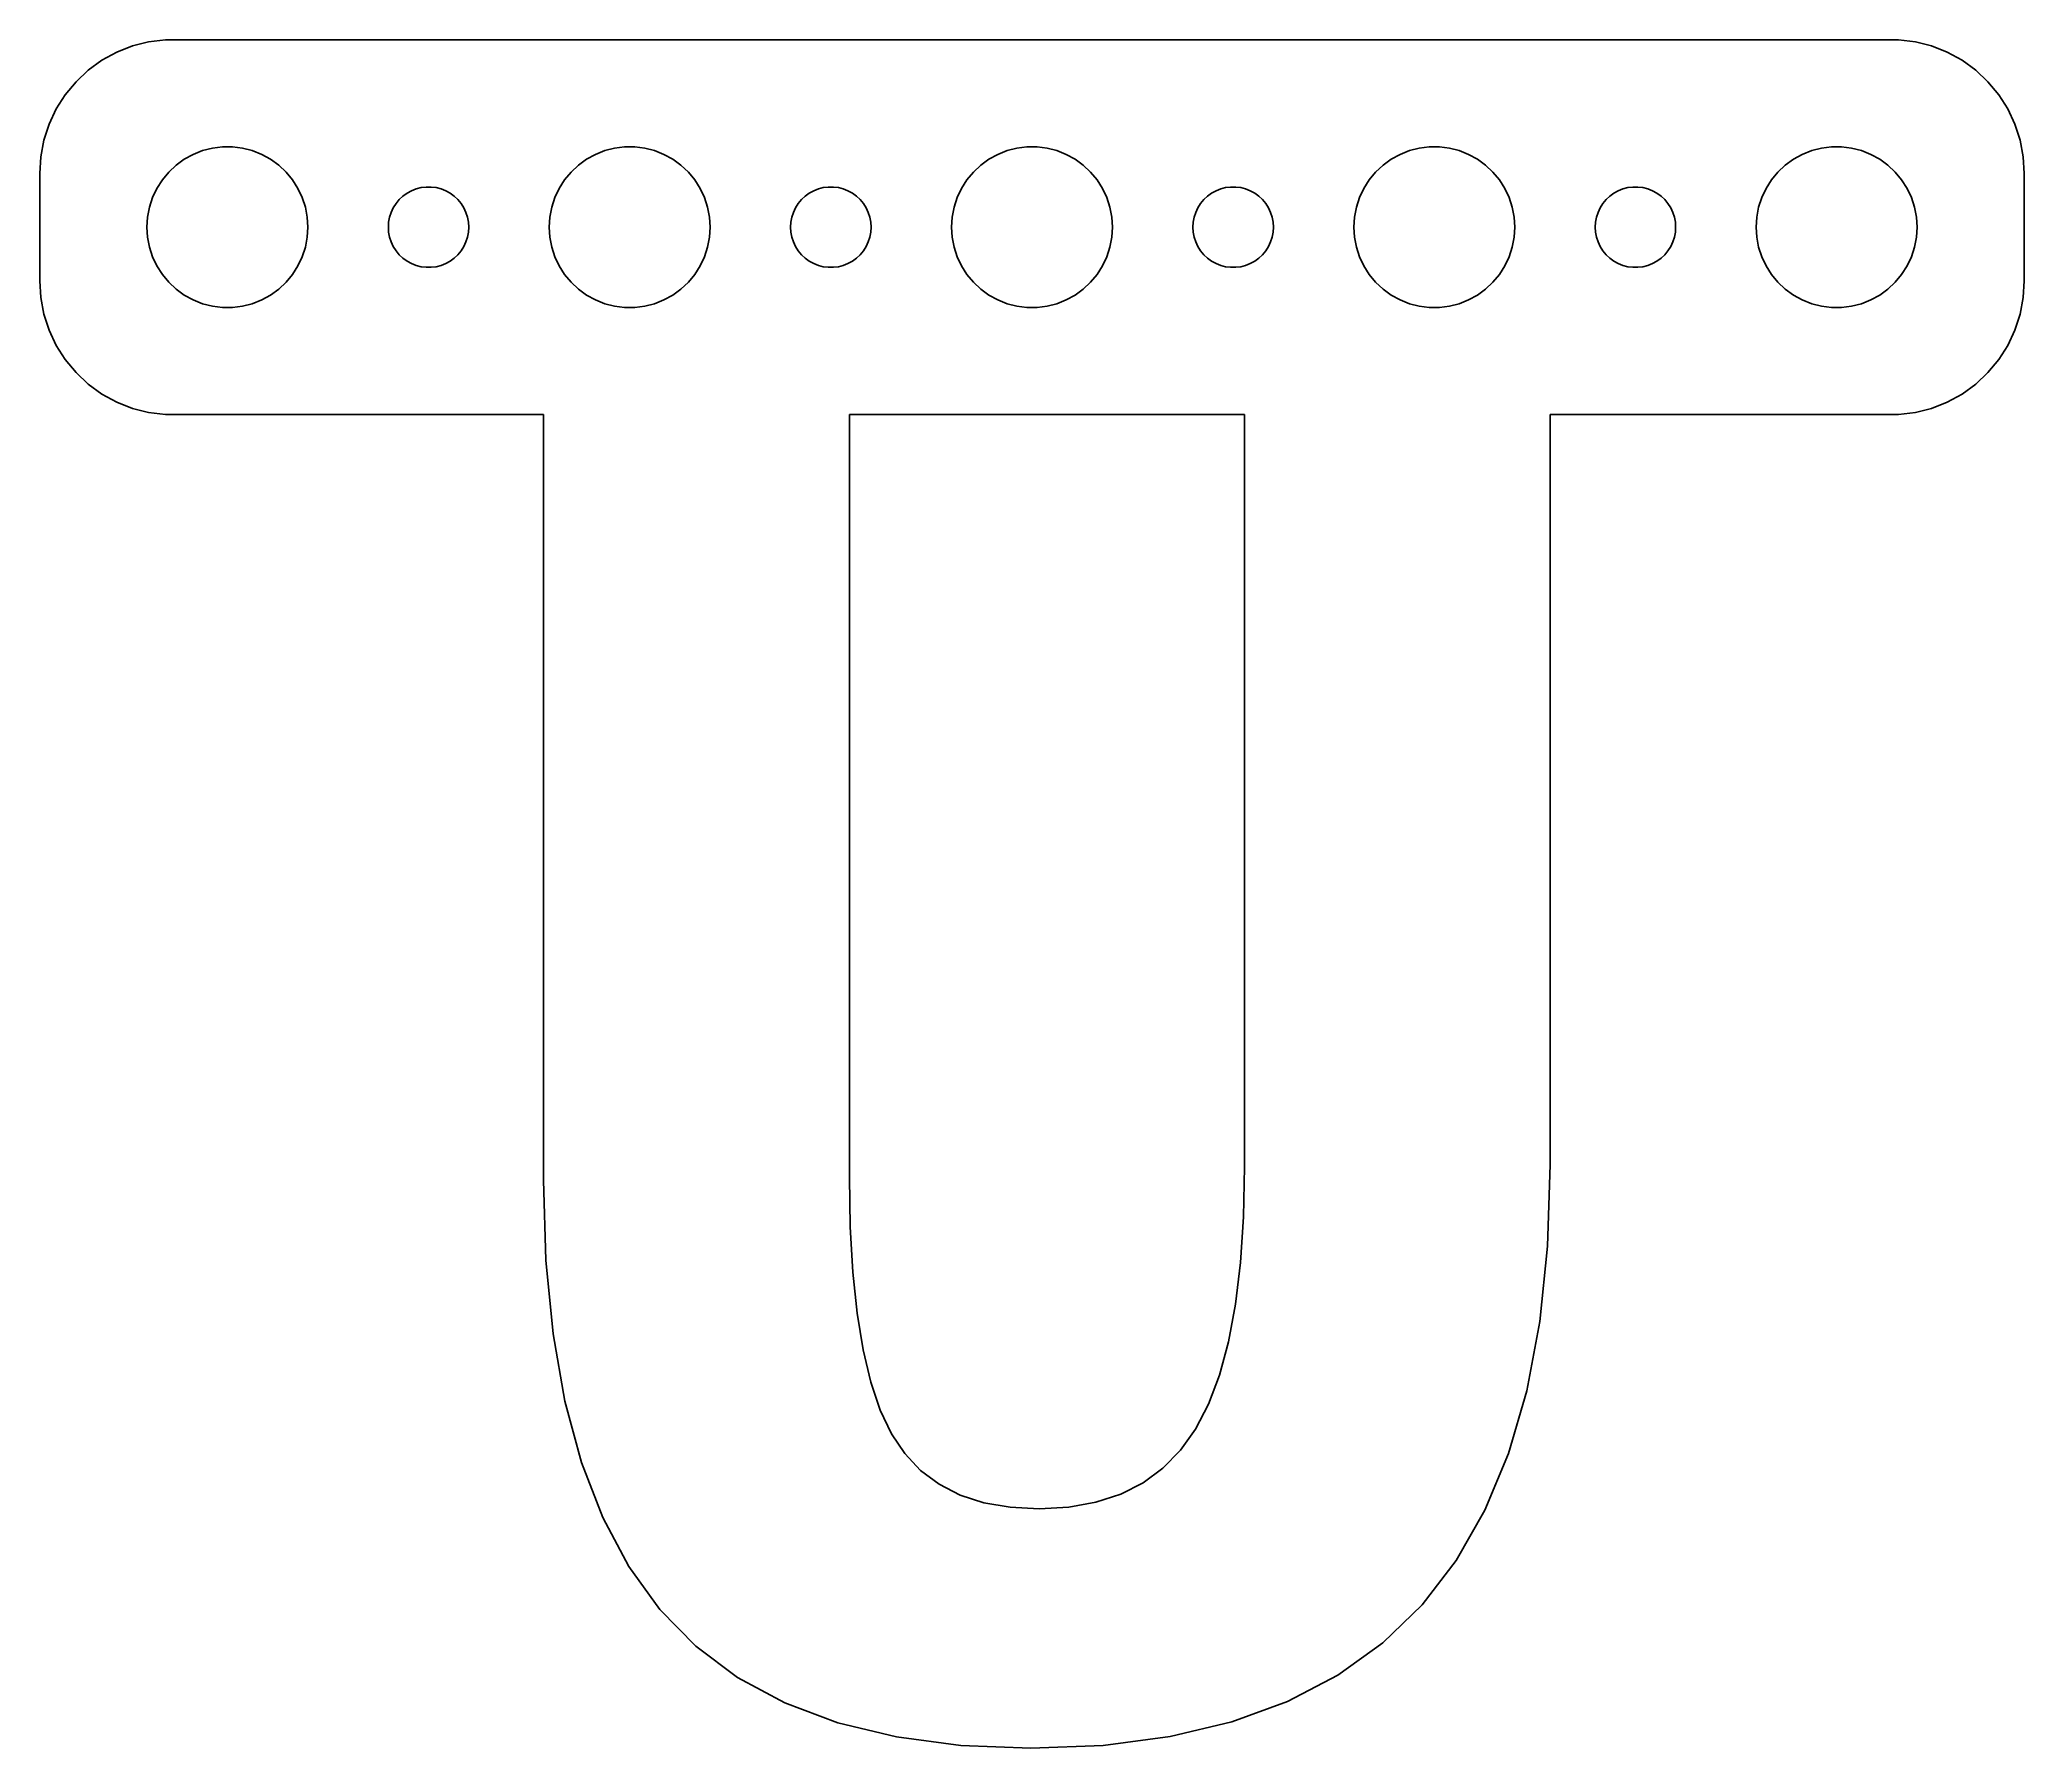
# Model space of a CAD drawing. Header units: metres. Extents: x -37 to 37, y -56.7 to 7.
import ezdxf

# ---------------------------------------------------------------- set-up
doc = ezdxf.new("R2010")
doc.units = ezdxf.units.M

msp = doc.modelspace()

# ---------------------------------------------------------------- linework, layer by layer
for p, q in [((-33.5451, 6.75528), (-34.1289, 6.52412)), ((-32.9369, 6.91142), (-33.5451, 6.75528)), ((-32.3139, 6.99013), (-32.9369, 6.91142)), ((32.3139, 6.99013), (-32.3139, 6.99013)), ((32.9369, 6.91142), (32.3139, 6.99013)), ((33.5451, 6.75528), (32.9369, 6.91142)), ((34.1289, 6.52412), (33.5451, 6.75528)), ((-34.6791, 6.22163), (-35.1871, 5.85255)), ((-34.1289, 6.52412), (-34.6791, 6.22163)), ((34.6791, 6.22163), (34.1289, 6.52412)), ((35.1871, 5.85255), (34.6791, 6.22163)), ((-35.6448, 5.42273), (-36.0451, 4.93892)), ((-35.1871, 5.85255), (-35.6448, 5.42273)), ((35.6448, 5.42273), (35.1871, 5.85255)), ((36.0451, 4.93892), (35.6448, 5.42273)), ((-36.0451, 4.93892), (-36.3815, 4.40877)), ((36.3815, 4.40877), (36.0451, 4.93892)), ((-36.6489, 3.84062), (-36.8429, 3.24344)), ((-36.3815, 4.40877), (-36.6489, 3.84062)), ((36.6489, 3.84062), (36.3815, 4.40877)), ((36.8429, 3.24344), (36.6489, 3.84062)), ((-36.8429, 3.24344), (-36.9606, 2.62666)), ((-30.5621, 2.94685), (-30.1884, 2.99408)), ((-30.1884, 2.99408), (-29.8116, 2.99408)), ((-29.8116, 2.99408), (-29.4379, 2.94685)), ((-15.5621, 2.94685), (-15.1884, 2.99408)), ((-15.1884, 2.99408), (-14.8116, 2.99408)), ((-14.8116, 2.99408), (-14.4379, 2.94685)), ((-0.562134, 2.94685), (-0.18837, 2.99408)), ((-0.18837, 2.99408), (0.18837, 2.99408)), ((0.18837, 2.99408), (0.562134, 2.94685)), ((14.4379, 2.94685), (14.8116, 2.99408)), ((14.8116, 2.99408), (15.1884, 2.99408)), ((15.1884, 2.99408), (15.5621, 2.94685)), ((29.4379, 2.94685), (29.8116, 2.99408)), ((29.8116, 2.99408), (30.1884, 2.99408)), ((30.1884, 2.99408), (30.5621, 2.94685)), ((36.9606, 2.62666), (36.8429, 3.24344)), ((-36.9606, 2.62666), (-37, 2)), ((-32.1869, 2.05363), (-31.9123, 2.31154)), ((-31.9123, 2.31154), (-31.6075, 2.53297)), ((-31.6075, 2.53297), (-31.2773, 2.71448)), ((-31.2773, 2.71448), (-30.927, 2.85316)), ((-30.927, 2.85316), (-30.5621, 2.94685)), ((-29.4379, 2.94685), (-29.0729, 2.85316)), ((-29.0729, 2.85316), (-28.7227, 2.71448)), ((-28.7227, 2.71448), (-28.3925, 2.53297)), ((-28.3925, 2.53297), (-28.0877, 2.31154)), ((-28.0877, 2.31154), (-27.8131, 2.05363)), ((-17.1869, 2.05363), (-16.9123, 2.31154)), ((-16.9123, 2.31154), (-16.6075, 2.53297)), ((-16.6075, 2.53297), (-16.2773, 2.71448)), ((-16.2773, 2.71448), (-15.927, 2.85316)), ((-15.927, 2.85316), (-15.5621, 2.94685)), ((-14.4379, 2.94685), (-14.0729, 2.85316)), ((-14.0729, 2.85316), (-13.7227, 2.71448)), ((-13.7227, 2.71448), (-13.3925, 2.53297)), ((-13.3925, 2.53297), (-13.0877, 2.31154)), ((-13.0877, 2.31154), (-12.8131, 2.05363)), ((-2.1869, 2.05363), (-1.91226, 2.31154)), ((-1.91226, 2.31154), (-1.60747, 2.53297)), ((-1.60747, 2.53297), (-1.27733, 2.71448)), ((-1.27733, 2.71448), (-0.927048, 2.85316)), ((-0.927048, 2.85316), (-0.562134, 2.94685)), ((0.562134, 2.94685), (0.927048, 2.85316)), ((0.927048, 2.85316), (1.27733, 2.71448)), ((1.27733, 2.71448), (1.60747, 2.53297)), ((1.60747, 2.53297), (1.91226, 2.31154)), ((1.91226, 2.31154), (2.1869, 2.05363)), ((12.8131, 2.05363), (13.0877, 2.31154)), ((13.0877, 2.31154), (13.3925, 2.53297)), ((13.3925, 2.53297), (13.7227, 2.71448)), ((13.7227, 2.71448), (14.0729, 2.85316)), ((14.0729, 2.85316), (14.4379, 2.94685)), ((15.5621, 2.94685), (15.927, 2.85316)), ((15.927, 2.85316), (16.2773, 2.71448)), ((16.2773, 2.71448), (16.6075, 2.53297)), ((16.6075, 2.53297), (16.9123, 2.31154)), ((16.9123, 2.31154), (17.1869, 2.05363)), ((27.8131, 2.05363), (28.0877, 2.31154)), ((28.0877, 2.31154), (28.3925, 2.53297)), ((28.3925, 2.53297), (28.7227, 2.71448)), ((28.7227, 2.71448), (29.0729, 2.85316)), ((29.0729, 2.85316), (29.4379, 2.94685)), ((30.5621, 2.94685), (30.927, 2.85316)), ((30.927, 2.85316), (31.2773, 2.71448)), ((31.2773, 2.71448), (31.6075, 2.53297)), ((31.6075, 2.53297), (31.9123, 2.31154)), ((31.9123, 2.31154), (32.1869, 2.05363)), ((37, 2), (36.9606, 2.62666)), ((-37, 2), (-37, -2)), ((-32.6289, 1.44525), (-32.427, 1.76335)), ((-32.427, 1.76335), (-32.1869, 2.05363)), ((-27.8131, 2.05363), (-27.5729, 1.76335)), ((-27.5729, 1.76335), (-27.3711, 1.44525)), ((-22.7811, 1.47342), (-22.5942, 1.49704)), ((-22.5942, 1.49704), (-22.4058, 1.49704)), ((-22.4058, 1.49704), (-22.2189, 1.47342)), ((-17.6289, 1.44525), (-17.427, 1.76335)), ((-17.427, 1.76335), (-17.1869, 2.05363)), ((-12.8131, 2.05363), (-12.5729, 1.76335)), ((-12.5729, 1.76335), (-12.3711, 1.44525)), ((-7.78107, 1.47342), (-7.59418, 1.49704)), ((-7.59418, 1.49704), (-7.40581, 1.49704)), ((-7.40581, 1.49704), (-7.21892, 1.47342)), ((-2.62891, 1.44525), (-2.42705, 1.76335)), ((-2.42705, 1.76335), (-2.1869, 2.05363)), ((2.1869, 2.05363), (2.42705, 1.76335)), ((2.42705, 1.76335), (2.62891, 1.44525)), ((7.21892, 1.47342), (7.40581, 1.49704)), ((7.40581, 1.49704), (7.59418, 1.49704)), ((7.59418, 1.49704), (7.78107, 1.47342)), ((12.3711, 1.44525), (12.5729, 1.76335)), ((12.5729, 1.76335), (12.8131, 2.05363)), ((17.1869, 2.05363), (17.427, 1.76335)), ((17.427, 1.76335), (17.6289, 1.44525)), ((22.2189, 1.47342), (22.4058, 1.49704)), ((22.4058, 1.49704), (22.5942, 1.49704)), ((22.5942, 1.49704), (22.7811, 1.47342)), ((27.3711, 1.44525), (27.5729, 1.76335)), ((27.5729, 1.76335), (27.8131, 2.05363)), ((32.1869, 2.05363), (32.427, 1.76335)), ((32.427, 1.76335), (32.6289, 1.44525)), ((37, -2), (37, 2)), ((-32.9763, 0.375992), (-32.9057, 0.746063)), ((-32.9057, 0.746063), (-32.7893, 1.10437)), ((-32.7893, 1.10437), (-32.6289, 1.44525)), ((-27.3711, 1.44525), (-27.2107, 1.10437)), ((-27.2107, 1.10437), (-27.0942, 0.746063)), ((-27.0942, 0.746063), (-27.0237, 0.375992)), ((-23.8145, 0.722626), (-23.7135, 0.881668)), ((-23.7135, 0.881668), (-23.5934, 1.02681)), ((-23.5934, 1.02681), (-23.4561, 1.15576)), ((-23.4561, 1.15576), (-23.3037, 1.26648)), ((-23.3037, 1.26648), (-23.1387, 1.35724)), ((-23.1387, 1.35724), (-22.9635, 1.42657)), ((-22.9635, 1.42657), (-22.7811, 1.47342)), ((-22.2189, 1.47342), (-22.0365, 1.42657)), ((-22.0365, 1.42657), (-21.8613, 1.35724)), ((-21.8613, 1.35724), (-21.6963, 1.26648)), ((-21.6963, 1.26648), (-21.5439, 1.15576)), ((-21.5439, 1.15576), (-21.4065, 1.02681)), ((-21.4065, 1.02681), (-21.2865, 0.881668)), ((-21.2865, 0.881668), (-21.1855, 0.722626)), ((-17.9763, 0.375992), (-17.9057, 0.746063)), ((-17.9057, 0.746063), (-17.7893, 1.10437)), ((-17.7893, 1.10437), (-17.6289, 1.44525)), ((-12.3711, 1.44525), (-12.2107, 1.10437)), ((-12.2107, 1.10437), (-12.0942, 0.746063)), ((-12.0942, 0.746063), (-12.0237, 0.375992)), ((-8.81445, 0.722626), (-8.71352, 0.881668)), ((-8.71352, 0.881668), (-8.59344, 1.02681)), ((-8.59344, 1.02681), (-8.45613, 1.15576)), ((-8.45613, 1.15576), (-8.30373, 1.26648)), ((-8.30373, 1.26648), (-8.13866, 1.35724)), ((-8.13866, 1.35724), (-7.96352, 1.42657)), ((-7.96352, 1.42657), (-7.78107, 1.47342)), ((-7.21892, 1.47342), (-7.03647, 1.42657)), ((-7.03647, 1.42657), (-6.86133, 1.35724)), ((-6.86133, 1.35724), (-6.69626, 1.26648)), ((-6.69626, 1.26648), (-6.54385, 1.15576)), ((-6.54385, 1.15576), (-6.40654, 1.02681)), ((-6.40654, 1.02681), (-6.28647, 0.881668)), ((-6.28647, 0.881668), (-6.18553, 0.722626)), ((-2.97633, 0.375992), (-2.90575, 0.746063)), ((-2.90575, 0.746063), (-2.78932, 1.10437)), ((-2.78932, 1.10437), (-2.62891, 1.44525)), ((2.62891, 1.44525), (2.78932, 1.10437)), ((2.78932, 1.10437), (2.90575, 0.746063)), ((2.90575, 0.746063), (2.97633, 0.375992)), ((6.18553, 0.722626), (6.28647, 0.881668)), ((6.28647, 0.881668), (6.40654, 1.02681)), ((6.40654, 1.02681), (6.54385, 1.15576)), ((6.54385, 1.15576), (6.69626, 1.26648)), ((6.69626, 1.26648), (6.86133, 1.35724)), ((6.86133, 1.35724), (7.03647, 1.42657)), ((7.03647, 1.42657), (7.21892, 1.47342)), ((7.78107, 1.47342), (7.96352, 1.42657)), ((7.96352, 1.42657), (8.13866, 1.35724)), ((8.13866, 1.35724), (8.30373, 1.26648)), ((8.30373, 1.26648), (8.45613, 1.15576)), ((8.45613, 1.15576), (8.59344, 1.02681)), ((8.59344, 1.02681), (8.71352, 0.881668)), ((8.71352, 0.881668), (8.81445, 0.722626)), ((12.0237, 0.375992), (12.0942, 0.746063)), ((12.0942, 0.746063), (12.2107, 1.10437)), ((12.2107, 1.10437), (12.3711, 1.44525)), ((17.6289, 1.44525), (17.7893, 1.10437)), ((17.7893, 1.10437), (17.9057, 0.746063)), ((17.9057, 0.746063), (17.9763, 0.375992)), ((21.1855, 0.722626), (21.2865, 0.881668)), ((21.2865, 0.881668), (21.4065, 1.02681)), ((21.4065, 1.02681), (21.5439, 1.15576)), ((21.5439, 1.15576), (21.6963, 1.26648)), ((21.6963, 1.26648), (21.8613, 1.35724)), ((21.8613, 1.35724), (22.0365, 1.42657)), ((22.0365, 1.42657), (22.2189, 1.47342)), ((22.7811, 1.47342), (22.9635, 1.42657)), ((22.9635, 1.42657), (23.1387, 1.35724)), ((23.1387, 1.35724), (23.3037, 1.26648)), ((23.3037, 1.26648), (23.4561, 1.15576)), ((23.4561, 1.15576), (23.5934, 1.02681)), ((23.5934, 1.02681), (23.7135, 0.881668)), ((23.7135, 0.881668), (23.8145, 0.722626)), ((27.0237, 0.375992), (27.0942, 0.746063)), ((27.0942, 0.746063), (27.2107, 1.10437)), ((27.2107, 1.10437), (27.3711, 1.44525)), ((32.6289, 1.44525), (32.7893, 1.10437)), ((32.7893, 1.10437), (32.9057, 0.746063)), ((32.9057, 0.746063), (32.9763, 0.375992)), ((-33, 0), (-32.9763, 0.375992)), ((-32.9763, -0.375992), (-33, 0)), ((-27.0237, 0.375992), (-27, 0)), ((-27, 0), (-27.0237, -0.375992)), ((-24, 0), (-23.9882, 0.187988)), ((-23.9882, -0.187988), (-24, 0)), ((-23.9882, 0.187988), (-23.9529, 0.373032)), ((-23.9529, 0.373032), (-23.8947, 0.552185)), ((-23.8947, 0.552185), (-23.8145, 0.722626)), ((-21.1855, 0.722626), (-21.1053, 0.552185)), ((-21.1053, 0.552185), (-21.0471, 0.373032)), ((-21.0471, 0.373032), (-21.0118, 0.187988)), ((-21.0118, 0.187988), (-21, 0)), ((-21, 0), (-21.0118, -0.187988)), ((-18, 0), (-17.9763, 0.375992)), ((-17.9763, -0.375992), (-18, 0)), ((-12.0237, 0.375992), (-12, 0)), ((-12, 0), (-12.0237, -0.375992)), ((-9, 0), (-8.98816, 0.187988)), ((-8.98816, -0.187988), (-9, 0)), ((-8.98816, 0.187988), (-8.95287, 0.373032)), ((-8.95287, 0.373032), (-8.89465, 0.552185)), ((-8.89465, 0.552185), (-8.81445, 0.722626)), ((-6.18553, 0.722626), (-6.10533, 0.552185)), ((-6.10533, 0.552185), (-6.04712, 0.373032)), ((-6.04712, 0.373032), (-6.01183, 0.187988)), ((-6.01183, 0.187988), (-6, 0)), ((-6, 0), (-6.01183, -0.187988)), ((-3, 0), (-2.97633, 0.375992)), ((-2.97633, -0.375992), (-3, 0)), ((2.97633, 0.375992), (3, 0)), ((3, 0), (2.97633, -0.375992)), ((6, 0), (6.01183, 0.187988)), ((6.01183, -0.187988), (6, 0)), ((6.01183, 0.187988), (6.04712, 0.373032)), ((6.04712, 0.373032), (6.10533, 0.552185)), ((6.10533, 0.552185), (6.18553, 0.722626)), ((8.81445, 0.722626), (8.89465, 0.552185)), ((8.89465, 0.552185), (8.95287, 0.373032)), ((8.95287, 0.373032), (8.98816, 0.187988)), ((8.98816, 0.187988), (9, 0)), ((9, 0), (8.98816, -0.187988)), ((12, 0), (12.0237, 0.375992)), ((12.0237, -0.375992), (12, 0)), ((17.9763, 0.375992), (18, 0)), ((18, 0), (17.9763, -0.375992)), ((21, 0), (21.0118, 0.187988)), ((21.0118, -0.187988), (21, 0)), ((21.0118, 0.187988), (21.0471, 0.373032)), ((21.0471, 0.373032), (21.1053, 0.552185)), ((21.1053, 0.552185), (21.1855, 0.722626)), ((23.8145, 0.722626), (23.8947, 0.552185)), ((23.8947, 0.552185), (23.9529, 0.373032)), ((23.9529, 0.373032), (23.9882, 0.187988)), ((23.9882, 0.187988), (24, 0)), ((24, 0), (23.9882, -0.187988)), ((27, 0), (27.0237, 0.375992)), ((27.0237, -0.375992), (27, 0)), ((32.9763, 0.375992), (33, 0)), ((33, 0), (32.9763, -0.375992)), ((-32.9057, -0.746063), (-32.9763, -0.375992)), ((-27.0237, -0.375992), (-27.0942, -0.746063)), ((-23.9529, -0.373032), (-23.9882, -0.187988)), ((-23.8947, -0.552185), (-23.9529, -0.373032)), ((-23.8145, -0.722626), (-23.8947, -0.552185)), ((-23.7135, -0.881668), (-23.8145, -0.722626)), ((-21.1855, -0.722626), (-21.2865, -0.881668)), ((-21.1053, -0.552185), (-21.1855, -0.722626)), ((-21.0471, -0.373032), (-21.1053, -0.552185)), ((-21.0118, -0.187988), (-21.0471, -0.373032)), ((-17.9057, -0.746063), (-17.9763, -0.375992)), ((-12.0237, -0.375992), (-12.0942, -0.746063)), ((-8.95287, -0.373032), (-8.98816, -0.187988)), ((-8.89465, -0.552185), (-8.95287, -0.373032)), ((-8.81445, -0.722626), (-8.89465, -0.552185)), ((-8.71352, -0.881668), (-8.81445, -0.722626)), ((-6.18553, -0.722626), (-6.28647, -0.881668)), ((-6.10533, -0.552185), (-6.18553, -0.722626)), ((-6.04712, -0.373032), (-6.10533, -0.552185)), ((-6.01183, -0.187988), (-6.04712, -0.373032)), ((-2.90575, -0.746063), (-2.97633, -0.375992)), ((2.97633, -0.375992), (2.90575, -0.746063)), ((6.04712, -0.373032), (6.01183, -0.187988)), ((6.10533, -0.552185), (6.04712, -0.373032)), ((6.18553, -0.722626), (6.10533, -0.552185)), ((6.28647, -0.881668), (6.18553, -0.722626)), ((8.81445, -0.722626), (8.71352, -0.881668)), ((8.89465, -0.552185), (8.81445, -0.722626)), ((8.95287, -0.373032), (8.89465, -0.552185)), ((8.98816, -0.187988), (8.95287, -0.373032)), ((12.0942, -0.746063), (12.0237, -0.375992)), ((17.9763, -0.375992), (17.9057, -0.746063)), ((21.0471, -0.373032), (21.0118, -0.187988)), ((21.1053, -0.552185), (21.0471, -0.373032)), ((21.1855, -0.722626), (21.1053, -0.552185)), ((21.2865, -0.881668), (21.1855, -0.722626)), ((23.8145, -0.722626), (23.7135, -0.881668)), ((23.8947, -0.552185), (23.8145, -0.722626)), ((23.9529, -0.373032), (23.8947, -0.552185)), ((23.9882, -0.187988), (23.9529, -0.373032)), ((27.0942, -0.746063), (27.0237, -0.375992)), ((32.9763, -0.375992), (32.9057, -0.746063)), ((-32.7893, -1.10437), (-32.9057, -0.746063)), ((-32.6289, -1.44525), (-32.7893, -1.10437)), ((-32.427, -1.76335), (-32.6289, -1.44525)), ((-27.3711, -1.44525), (-27.5729, -1.76335)), ((-27.2107, -1.10437), (-27.3711, -1.44525)), ((-27.0942, -0.746063), (-27.2107, -1.10437)), ((-23.5934, -1.02681), (-23.7135, -0.881668)), ((-23.4561, -1.15576), (-23.5934, -1.02681)), ((-23.3037, -1.26648), (-23.4561, -1.15576)), ((-23.1387, -1.35724), (-23.3037, -1.26648)), ((-22.9635, -1.42657), (-23.1387, -1.35724)), ((-22.7811, -1.47342), (-22.9635, -1.42657)), ((-22.5942, -1.49704), (-22.7811, -1.47342)), ((-22.2189, -1.47342), (-22.4058, -1.49704)), ((-22.0365, -1.42657), (-22.2189, -1.47342)), ((-21.8613, -1.35724), (-22.0365, -1.42657)), ((-21.6963, -1.26648), (-21.8613, -1.35724)), ((-21.5439, -1.15576), (-21.6963, -1.26648)), ((-21.4065, -1.02681), (-21.5439, -1.15576)), ((-21.2865, -0.881668), (-21.4065, -1.02681)), ((-17.7893, -1.10437), (-17.9057, -0.746063)), ((-17.6289, -1.44525), (-17.7893, -1.10437)), ((-17.427, -1.76335), (-17.6289, -1.44525)), ((-12.3711, -1.44525), (-12.5729, -1.76335)), ((-12.2107, -1.10437), (-12.3711, -1.44525)), ((-12.0942, -0.746063), (-12.2107, -1.10437)), ((-8.59344, -1.02681), (-8.71352, -0.881668)), ((-8.45613, -1.15576), (-8.59344, -1.02681)), ((-8.30373, -1.26648), (-8.45613, -1.15576)), ((-8.13866, -1.35724), (-8.30373, -1.26648)), ((-7.96352, -1.42657), (-8.13866, -1.35724)), ((-7.78107, -1.47342), (-7.96352, -1.42657)), ((-7.59418, -1.49704), (-7.78107, -1.47342)), ((-7.21892, -1.47342), (-7.40581, -1.49704)), ((-7.03647, -1.42657), (-7.21892, -1.47342)), ((-6.86133, -1.35724), (-7.03647, -1.42657)), ((-6.69626, -1.26648), (-6.86133, -1.35724)), ((-6.54385, -1.15576), (-6.69626, -1.26648)), ((-6.40654, -1.02681), (-6.54385, -1.15576)), ((-6.28647, -0.881668), (-6.40654, -1.02681)), ((-2.78932, -1.10437), (-2.90575, -0.746063)), ((-2.62891, -1.44525), (-2.78932, -1.10437)), ((-2.42705, -1.76335), (-2.62891, -1.44525)), ((2.62891, -1.44525), (2.42705, -1.76335)), ((2.78932, -1.10437), (2.62891, -1.44525)), ((2.90575, -0.746063), (2.78932, -1.10437)), ((6.40654, -1.02681), (6.28647, -0.881668)), ((6.54385, -1.15576), (6.40654, -1.02681)), ((6.69626, -1.26648), (6.54385, -1.15576)), ((6.86133, -1.35724), (6.69626, -1.26648)), ((7.03647, -1.42657), (6.86133, -1.35724)), ((7.21892, -1.47342), (7.03647, -1.42657)), ((7.40581, -1.49704), (7.21892, -1.47342)), ((7.78107, -1.47342), (7.59418, -1.49704)), ((7.96352, -1.42657), (7.78107, -1.47342)), ((8.13866, -1.35724), (7.96352, -1.42657)), ((8.30373, -1.26648), (8.13866, -1.35724)), ((8.45613, -1.15576), (8.30373, -1.26648)), ((8.59344, -1.02681), (8.45613, -1.15576)), ((8.71352, -0.881668), (8.59344, -1.02681)), ((12.2107, -1.10437), (12.0942, -0.746063)), ((12.3711, -1.44525), (12.2107, -1.10437)), ((12.5729, -1.76335), (12.3711, -1.44525)), ((17.6289, -1.44525), (17.427, -1.76335)), ((17.7893, -1.10437), (17.6289, -1.44525)), ((17.9057, -0.746063), (17.7893, -1.10437)), ((21.4065, -1.02681), (21.2865, -0.881668)), ((21.5439, -1.15576), (21.4065, -1.02681)), ((21.6963, -1.26648), (21.5439, -1.15576)), ((21.8613, -1.35724), (21.6963, -1.26648)), ((22.0365, -1.42657), (21.8613, -1.35724)), ((22.2189, -1.47342), (22.0365, -1.42657)), ((22.4058, -1.49704), (22.2189, -1.47342)), ((22.7811, -1.47342), (22.5942, -1.49704)), ((22.9635, -1.42657), (22.7811, -1.47342)), ((23.1387, -1.35724), (22.9635, -1.42657)), ((23.3037, -1.26648), (23.1387, -1.35724)), ((23.4561, -1.15576), (23.3037, -1.26648)), ((23.5934, -1.02681), (23.4561, -1.15576)), ((23.7135, -0.881668), (23.5934, -1.02681)), ((27.2107, -1.10437), (27.0942, -0.746063)), ((27.3711, -1.44525), (27.2107, -1.10437)), ((27.5729, -1.76335), (27.3711, -1.44525)), ((32.6289, -1.44525), (32.427, -1.76335)), ((32.7893, -1.10437), (32.6289, -1.44525)), ((32.9057, -0.746063), (32.7893, -1.10437)), ((-37, -2), (-36.9606, -2.62666)), ((-32.1869, -2.05363), (-32.427, -1.76335)), ((-31.9123, -2.31154), (-32.1869, -2.05363)), ((-27.8131, -2.05363), (-28.0877, -2.31154)), ((-27.5729, -1.76335), (-27.8131, -2.05363)), ((-22.4058, -1.49704), (-22.5942, -1.49704)), ((-17.1869, -2.05363), (-17.427, -1.76335)), ((-16.9123, -2.31154), (-17.1869, -2.05363)), ((-12.8131, -2.05363), (-13.0877, -2.31154)), ((-12.5729, -1.76335), (-12.8131, -2.05363)), ((-7.40581, -1.49704), (-7.59418, -1.49704)), ((-2.1869, -2.05363), (-2.42705, -1.76335)), ((-1.91226, -2.31154), (-2.1869, -2.05363)), ((2.1869, -2.05363), (1.91226, -2.31154)), ((2.42705, -1.76335), (2.1869, -2.05363)), ((7.59418, -1.49704), (7.40581, -1.49704)), ((12.8131, -2.05363), (12.5729, -1.76335)), ((13.0877, -2.31154), (12.8131, -2.05363)), ((17.1869, -2.05363), (16.9123, -2.31154)), ((17.427, -1.76335), (17.1869, -2.05363)), ((22.5942, -1.49704), (22.4058, -1.49704)), ((27.8131, -2.05363), (27.5729, -1.76335)), ((28.0877, -2.31154), (27.8131, -2.05363)), ((32.1869, -2.05363), (31.9123, -2.31154)), ((32.427, -1.76335), (32.1869, -2.05363)), ((36.9606, -2.62666), (37, -2)), ((-36.9606, -2.62666), (-36.8429, -3.24344)), ((-31.6075, -2.53297), (-31.9123, -2.31154)), ((-31.2773, -2.71448), (-31.6075, -2.53297)), ((-30.927, -2.85316), (-31.2773, -2.71448)), ((-30.5621, -2.94685), (-30.927, -2.85316)), ((-30.1884, -2.99408), (-30.5621, -2.94685)), ((-29.4379, -2.94685), (-29.8116, -2.99408)), ((-29.0729, -2.85316), (-29.4379, -2.94685)), ((-28.7227, -2.71448), (-29.0729, -2.85316)), ((-28.3925, -2.53297), (-28.7227, -2.71448)), ((-28.0877, -2.31154), (-28.3925, -2.53297)), ((-16.6075, -2.53297), (-16.9123, -2.31154)), ((-16.2773, -2.71448), (-16.6075, -2.53297)), ((-15.927, -2.85316), (-16.2773, -2.71448)), ((-15.5621, -2.94685), (-15.927, -2.85316)), ((-15.1884, -2.99408), (-15.5621, -2.94685)), ((-14.4379, -2.94685), (-14.8116, -2.99408)), ((-14.0729, -2.85316), (-14.4379, -2.94685)), ((-13.7227, -2.71448), (-14.0729, -2.85316)), ((-13.3925, -2.53297), (-13.7227, -2.71448)), ((-13.0877, -2.31154), (-13.3925, -2.53297)), ((-1.60747, -2.53297), (-1.91226, -2.31154)), ((-1.27733, -2.71448), (-1.60747, -2.53297)), ((-0.927048, -2.85316), (-1.27733, -2.71448)), ((-0.562134, -2.94685), (-0.927048, -2.85316)), ((-0.18837, -2.99408), (-0.562134, -2.94685)), ((0.562134, -2.94685), (0.18837, -2.99408)), ((0.927048, -2.85316), (0.562134, -2.94685)), ((1.27733, -2.71448), (0.927048, -2.85316)), ((1.60747, -2.53297), (1.27733, -2.71448)), ((1.91226, -2.31154), (1.60747, -2.53297)), ((13.3925, -2.53297), (13.0877, -2.31154)), ((13.7227, -2.71448), (13.3925, -2.53297)), ((14.0729, -2.85316), (13.7227, -2.71448)), ((14.4379, -2.94685), (14.0729, -2.85316)), ((14.8116, -2.99408), (14.4379, -2.94685)), ((15.5621, -2.94685), (15.1884, -2.99408)), ((15.927, -2.85316), (15.5621, -2.94685)), ((16.2773, -2.71448), (15.927, -2.85316)), ((16.6075, -2.53297), (16.2773, -2.71448)), ((16.9123, -2.31154), (16.6075, -2.53297)), ((28.3925, -2.53297), (28.0877, -2.31154)), ((28.7227, -2.71448), (28.3925, -2.53297)), ((29.0729, -2.85316), (28.7227, -2.71448)), ((29.4379, -2.94685), (29.0729, -2.85316)), ((29.8116, -2.99408), (29.4379, -2.94685)), ((30.5621, -2.94685), (30.1884, -2.99408)), ((30.927, -2.85316), (30.5621, -2.94685)), ((31.2773, -2.71448), (30.927, -2.85316)), ((31.6075, -2.53297), (31.2773, -2.71448)), ((31.9123, -2.31154), (31.6075, -2.53297)), ((36.8429, -3.24344), (36.9606, -2.62666)), ((-36.8429, -3.24344), (-36.6489, -3.84062)), ((-29.8116, -2.99408), (-30.1884, -2.99408)), ((-14.8116, -2.99408), (-15.1884, -2.99408)), ((0.18837, -2.99408), (-0.18837, -2.99408)), ((15.1884, -2.99408), (14.8116, -2.99408)), ((30.1884, -2.99408), (29.8116, -2.99408)), ((36.6489, -3.84062), (36.8429, -3.24344)), ((-36.6489, -3.84062), (-36.3815, -4.40877)), ((-36.3815, -4.40877), (-36.0451, -4.93892)), ((36.0451, -4.93892), (36.3815, -4.40877)), ((36.3815, -4.40877), (36.6489, -3.84062)), ((-36.0451, -4.93892), (-35.6448, -5.42273)), ((35.6448, -5.42273), (36.0451, -4.93892)), ((-35.6448, -5.42273), (-35.1871, -5.85255)), ((-35.1871, -5.85255), (-34.6791, -6.22163)), ((34.6791, -6.22163), (35.1871, -5.85255)), ((35.1871, -5.85255), (35.6448, -5.42273)), ((-34.6791, -6.22163), (-34.1289, -6.52412)), ((-34.1289, -6.52412), (-33.5451, -6.75528)), ((33.5451, -6.75528), (34.1289, -6.52412)), ((34.1289, -6.52412), (34.6791, -6.22163)), ((-33.5451, -6.75528), (-32.9369, -6.91142)), ((-32.9369, -6.91142), (-32.3139, -6.99013)), ((-32.3139, -6.99013), (-18.2108, -6.99013)), ((-18.2108, -6.99013), (-18.2108, -35.5349)), ((-6.80795, -35.4192), (-6.80795, -6.99013)), ((-6.80795, -6.99013), (7.91856, -6.99013)), ((7.91856, -6.99013), (7.91856, -35.0322)), ((19.3214, -34.9552), (19.3214, -6.99013)), ((19.3214, -6.99013), (32.3139, -6.99013)), ((32.3139, -6.99013), (32.9369, -6.91142)), ((32.9369, -6.91142), (33.5451, -6.75528)), ((-6.776, -37.271), (-6.80795, -35.4192)), ((7.91856, -35.0322), (7.88148, -36.8978)), ((19.224, -37.9973), (19.3214, -34.9552)), ((-18.2108, -35.5349), (-18.1225, -38.5119)), ((7.88148, -36.8978), (7.77026, -38.6072)), ((-6.68018, -38.961), (-6.776, -37.271)), ((18.9317, -40.8067), (19.224, -37.9973)), ((-18.1225, -38.5119), (-17.8574, -41.2586)), ((-6.52046, -40.4894), (-6.68018, -38.961)), ((7.77026, -38.6072), (7.5849, -40.1604)), ((-6.29686, -41.8561), (-6.52046, -40.4894)), ((7.5849, -40.1604), (7.32539, -41.5575)), ((-17.8574, -41.2586), (-17.4156, -43.7749)), ((18.4446, -43.3834), (18.9317, -40.8067)), ((-6.00937, -43.0611), (-6.29686, -41.8561)), ((7.32539, -41.5575), (6.99173, -42.7984)), ((6.99173, -42.7984), (6.58392, -43.8831)), ((-5.65799, -44.1044), (-6.00937, -43.0611)), ((17.7626, -45.7274), (18.4446, -43.3834)), ((-17.4156, -43.7749), (-16.7972, -46.061)), ((-5.24272, -44.9861), (-5.65799, -44.1044)), ((6.58392, -43.8831), (6.10197, -44.8116)), ((-4.74699, -45.7295), (-5.24272, -44.9861)), ((6.10197, -44.8116), (5.53798, -45.6013)), ((-4.15424, -46.3585), (-4.74699, -45.7295)), ((5.53798, -45.6013), (4.88403, -46.2695)), ((16.8858, -47.8387), (17.7626, -45.7274)), ((-16.7972, -46.061), (-16.002, -48.1167)), ((-3.46443, -46.8732), (-4.15424, -46.3585)), ((4.88403, -46.2695), (4.14015, -46.8163)), ((-2.67758, -47.2735), (-3.46443, -46.8732)), ((-1.7937, -47.5594), (-2.67758, -47.2735)), ((3.30632, -47.2415), (2.38254, -47.5452)), ((4.14015, -46.8163), (3.30632, -47.2415)), ((-0.812775, -47.731), (-1.7937, -47.5594)), ((0.265167, -47.7882), (-0.812775, -47.731)), ((1.36884, -47.7274), (0.265167, -47.7882)), ((2.38254, -47.5452), (1.36884, -47.7274)), ((15.8142, -49.7173), (16.8858, -47.8387)), ((-16.002, -48.1167), (-15.0302, -49.942)), ((-15.0302, -49.942), (-13.8817, -51.5371)), ((14.5477, -51.3632), (15.8142, -49.7173)), ((-13.8817, -51.5371), (-12.539, -52.9113)), ((13.0808, -52.7835), (14.5477, -51.3632)), ((-12.539, -52.9113), (-10.985, -54.074)), ((11.4081, -53.9853), (13.0808, -52.7835)), ((9.52943, -54.9686), (11.4081, -53.9853)), ((-10.985, -54.074), (-9.21959, -55.0254)), ((-9.21959, -55.0254), (-7.24275, -55.7653)), ((7.44495, -55.7334), (9.52943, -54.9686)), ((-7.24275, -55.7653), (-5.0545, -56.2938)), ((5.15459, -56.2796), (7.44495, -55.7334)), ((-5.0545, -56.2938), (-2.65483, -56.611)), ((-2.65483, -56.611), (-0.043762, -56.7167)), ((-0.043762, -56.7167), (2.65834, -56.6074)), ((2.65834, -56.6074), (5.15459, -56.2796))]:
    msp.add_line(p, q)

doc.saveas('drawing.dxf')
